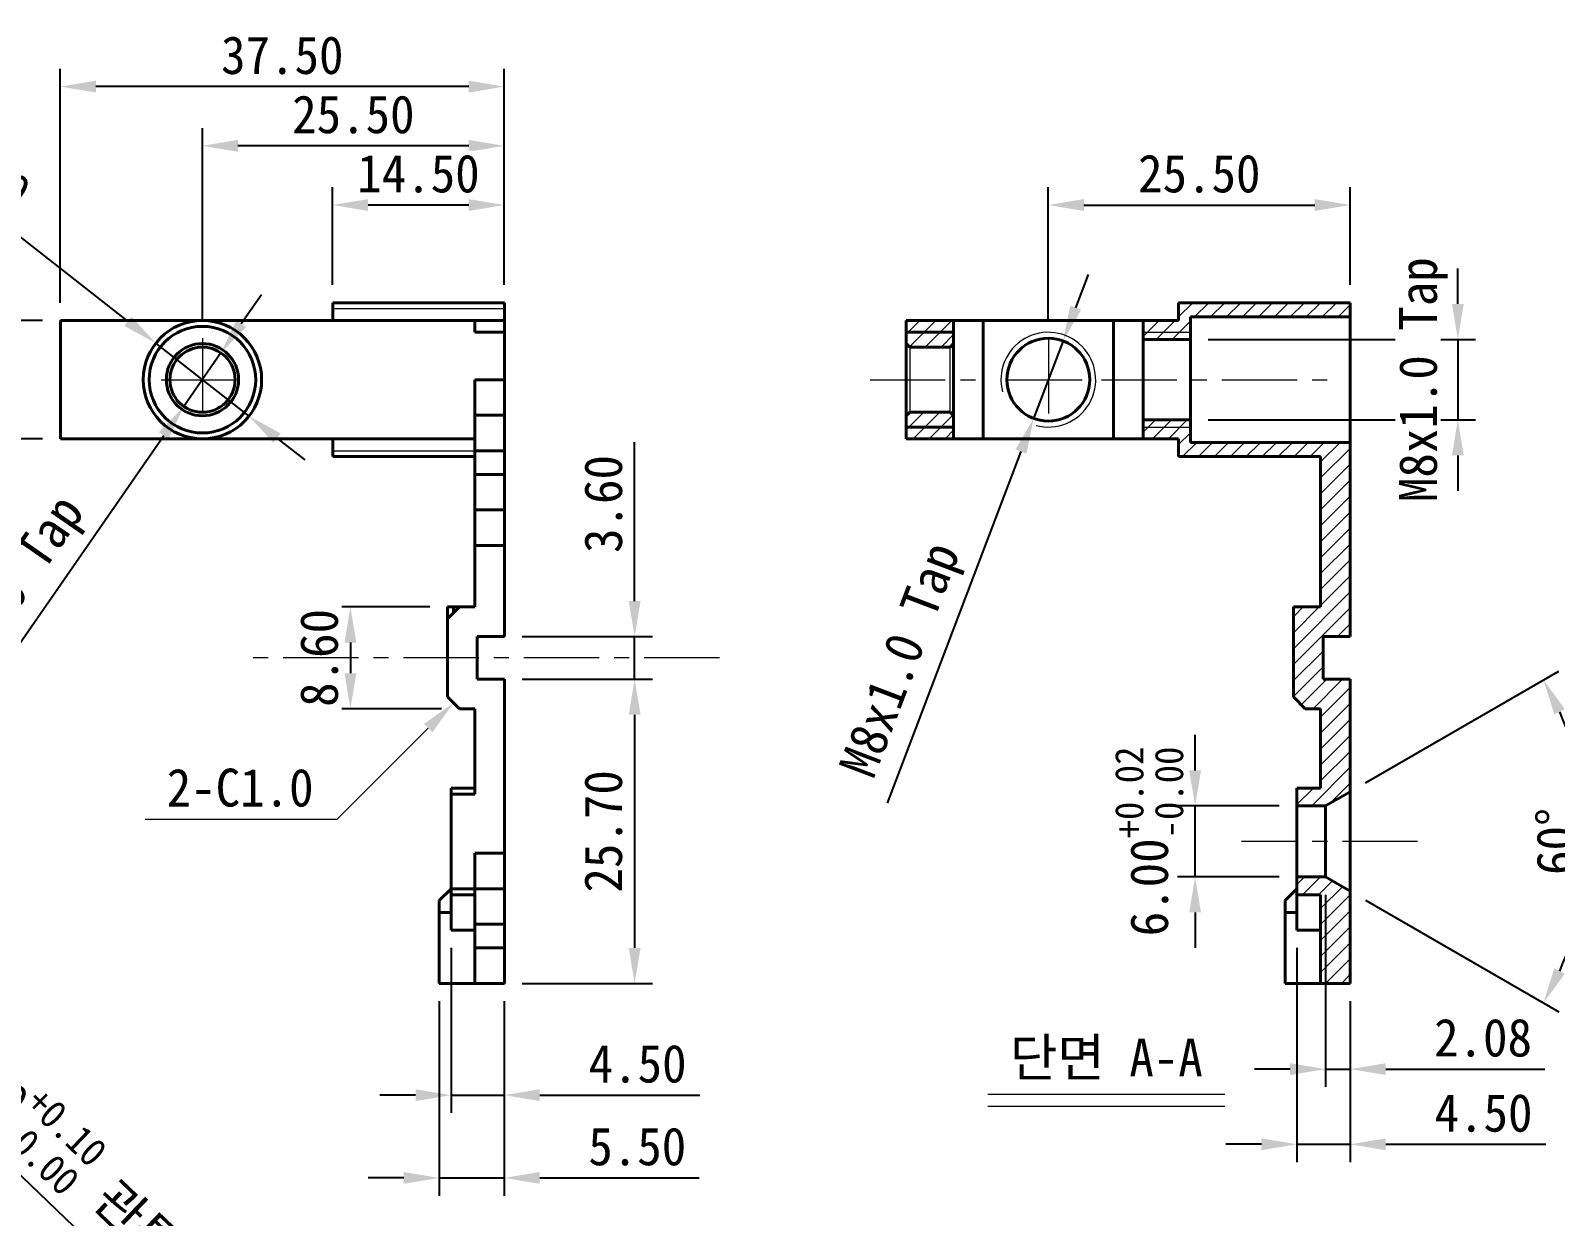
# Model space of a CAD drawing. Header units: millimetres. Extents: x 20 to 420, y 20 to 297.
# Drawn here: x 143.2 to 272, y 94 to 194.2 of the extents above; entities that cross this region are included whole.
import ezdxf

# ---------------------------------------------------------------- set-up
doc = ezdxf.new("R2010")
doc.units = ezdxf.units.MM
doc.linetypes.add('CENTERX2', pattern=[20.32, 12.7, -2.54, 2.54, -2.54])
for name, color, linetype, lineweight in [('CENTER', 1, 'CENTERX2', 9), ('DIM', 2, 'Continuous', 9), ('HATCH', 5, 'Continuous', 13), ('HIDDEN', 252, 'Continuous', 13), ('OUTLINE', 3, 'Continuous', 40)]:
    doc.layers.add(name, color=color, linetype=linetype, lineweight=lineweight)
doc.styles.get("Standard").update_dxf_attribs({"font": '', "height": 3.2})
doc.styles.get('Standard').set_extended_font_data('GulimChe')
doc.dimstyles.new('척도 1배 - (x.xx)', dxfattribs={"dimtxt": 3.2, "dimasz": 3, "dimexe": 1.5, "dimexo": 1.5, "dimgap": 1, "dimtad": 1, "dimzin": 0, "dimdsep": 46, "dimtxsty": 'Standard', "dimcen": 0, "dimclrd": 2, "dimclre": 2, "dimclrt": 2, "dimadec": 0, "dimazin": 0, "dimtfac": 0.75, "dimtmove": 0, "dimatfit": 0, "dimfxl": 1, "dimtfill": 1, "dimtolj": 1, "dimtzin": 0, "dimarcsym": 0})
pattern_1 = [(45, (-1.2036, -48.5433), (-0.6735192, 0.6735192), [])]

# ---------------------------------------------------------------- blocks, each defined once
blk = doc.blocks.new('*D6')
at = {"layer": 'Defpoints', "color": 0, "ltscale": 0.5, "transparency": 16777216}
for p in [(120.2, 118.7), (122.37, 116.62)]:
    blk.add_point(p, dxfattribs=at)
at = {"layer": 'DIM', "color": 2, "lineweight": -2, "ltscale": 0.5, "transparency": 16777216}
for p, q in [((118.03, 120.77), (115.87, 122.85)), ((120.2, 118.7), (122.37, 116.62)), ((124.53, 114.55), (156.25, 84.18))]:
    blk.add_line(p, q, dxfattribs=at)
at = {"layer": 'DIM', "color": 2, "ltscale": 0.5, "transparency": 16777216}
for points in [[(118.38, 121.13), (117.69, 120.41), (120.2, 118.7)], [(124.88, 114.91), (124.19, 114.19), (122.37, 116.62)]]:
    blk.add_solid(points, dxfattribs=at)
at = {"layer": 'DIM', "color": 2, "ltscale": 0.5, "transparency": 16777216, "insert": (144.23, 101.18), "char_height": 3.2, "attachment_point": 5, "rotation": 316.2401, "bg_fill": 3, "box_fill_scale": 1.1, "bg_fill_color": 256, "bg_fill_true_color": 13158600, "bg_fill_transparency": 0}
blk.add_mtext('\\A1;4-∅3.00{\\H2.400000;\\S+0.10^ -0.00;} 관통홀', dxfattribs=at)
blk = doc.blocks.new('*D7')
at = {"layer": 'Defpoints', "color": 0, "ltscale": 0.5, "transparency": 16777216}
for p in [(157.74, 184.41), (183.24, 171.16), (157.74, 168.16)]:
    blk.add_point(p, dxfattribs=at)
at = {"layer": 'DIM', "color": 2, "lineweight": -2, "ltscale": 0.5, "transparency": 16777216}
for p, q in [((157.74, 169.66), (157.74, 185.91)), ((183.24, 172.66), (183.24, 185.91)), ((180.24, 184.41), (160.74, 184.41))]:
    blk.add_line(p, q, dxfattribs=at)
at = {"layer": 'DIM', "color": 2, "ltscale": 0.5, "transparency": 16777216}
for points in [[(160.74, 184.91), (160.74, 183.91), (157.74, 184.41)], [(180.24, 184.91), (180.24, 183.91), (183.24, 184.41)]]:
    blk.add_solid(points, dxfattribs=at)
at = {"layer": 'DIM', "color": 2, "ltscale": 0.5, "transparency": 16777216, "insert": (170.49, 187.05), "char_height": 3.2, "attachment_point": 5, "bg_fill": 3, "box_fill_scale": 1.1, "bg_fill_color": 256, "bg_fill_true_color": 13158600, "bg_fill_transparency": 0}
blk.add_mtext('\\A1;25.50', dxfattribs=at)
blk = doc.blocks.new('*D8')
at = {"layer": 'Defpoints', "color": 0, "ltscale": 0.5, "transparency": 16777216}
for p in [(254.69, 179.41), (254.69, 171.16), (229.19, 168.16)]:
    blk.add_point(p, dxfattribs=at)
at = {"layer": 'DIM', "color": 2, "lineweight": -2, "ltscale": 0.5, "transparency": 16777216}
for p, q in [((229.19, 169.66), (229.19, 180.91)), ((254.69, 172.66), (254.69, 180.91)), ((232.19, 179.41), (251.69, 179.41))]:
    blk.add_line(p, q, dxfattribs=at)
at = {"layer": 'DIM', "color": 2, "ltscale": 0.5, "transparency": 16777216}
for points in [[(232.19, 179.91), (232.19, 178.91), (229.19, 179.41)], [(251.69, 179.91), (251.69, 178.91), (254.69, 179.41)]]:
    blk.add_solid(points, dxfattribs=at)
at = {"layer": 'DIM', "color": 2, "ltscale": 0.5, "transparency": 16777216, "insert": (241.94, 182.05), "char_height": 3.2, "attachment_point": 5, "bg_fill": 3, "box_fill_scale": 1.1, "bg_fill_color": 256, "bg_fill_true_color": 13158600, "bg_fill_transparency": 0}
blk.add_mtext('\\A1;25.50', dxfattribs=at)
blk = doc.blocks.new('*D9')
at = {"layer": 'Defpoints', "color": 0, "ltscale": 0.5, "transparency": 16777216}
for p in [(145.74, 189.41), (183.24, 171.16), (145.74, 169.66)]:
    blk.add_point(p, dxfattribs=at)
at = {"layer": 'DIM', "color": 2, "lineweight": -2, "ltscale": 0.5, "transparency": 16777216}
for p, q in [((145.74, 171.16), (145.74, 190.91)), ((183.24, 172.66), (183.24, 190.91)), ((180.24, 189.41), (148.74, 189.41))]:
    blk.add_line(p, q, dxfattribs=at)
at = {"layer": 'DIM', "color": 2, "ltscale": 0.5, "transparency": 16777216}
for points in [[(148.74, 189.91), (148.74, 188.91), (145.74, 189.41)], [(180.24, 189.91), (180.24, 188.91), (183.24, 189.41)]]:
    blk.add_solid(points, dxfattribs=at)
at = {"layer": 'DIM', "color": 2, "ltscale": 0.5, "transparency": 16777216, "insert": (164.49, 192.05), "char_height": 3.2, "attachment_point": 5, "bg_fill": 3, "box_fill_scale": 1.1, "bg_fill_color": 256, "bg_fill_true_color": 13158600, "bg_fill_transparency": 0}
blk.add_mtext('\\A1;37.50', dxfattribs=at)
blk = doc.blocks.new('*D18')
at = {"layer": 'Defpoints', "color": 0, "ltscale": 0.5, "transparency": 16777216}
for p in [(241.19, 168.06), (241.19, 161.26), (263.78, 161.26)]:
    blk.add_point(p, dxfattribs=at)
at = {"layer": 'DIM', "color": 2, "lineweight": -2, "ltscale": 0.5, "transparency": 16777216}
for p, q in [((263.78, 171.06), (263.78, 174.06)), ((242.69, 168.06), (265.28, 168.06)), ((263.78, 168.06), (263.78, 161.26)), ((242.69, 161.26), (265.28, 161.26)), ((263.78, 158.26), (263.78, 155.26))]:
    blk.add_line(p, q, dxfattribs=at)
at = {"layer": 'DIM', "color": 2, "ltscale": 0.5, "transparency": 16777216}
for points in [[(263.28, 171.06), (264.28, 171.06), (263.78, 168.06)], [(263.28, 158.26), (264.28, 158.26), (263.78, 161.26)]]:
    blk.add_solid(points, dxfattribs=at)
at = {"layer": 'DIM', "color": 2, "ltscale": 0.5, "transparency": 16777216, "insert": (260.87, 164.66), "char_height": 3.2, "attachment_point": 5, "rotation": 90, "bg_fill": 3, "box_fill_scale": 1.1, "bg_fill_color": 256, "bg_fill_true_color": 13158600, "bg_fill_transparency": 0}
blk.add_mtext('\\A1;M8x1.0 Tap', dxfattribs=at)
blk = doc.blocks.new('*D19')
at = {"layer": 'Defpoints', "color": 0, "ltscale": 0.5, "transparency": 16777216}
for p in [(145.74, 169.66), (138.93, 159.66), (145.74, 159.66)]:
    blk.add_point(p, dxfattribs=at)
at = {"layer": 'DIM', "color": 2, "lineweight": -2, "ltscale": 0.5, "transparency": 16777216}
for p, q in [((144.24, 169.66), (137.43, 169.66)), ((138.93, 166.66), (138.93, 162.66)), ((144.24, 159.66), (137.43, 159.66))]:
    blk.add_line(p, q, dxfattribs=at)
at = {"layer": 'DIM', "color": 2, "ltscale": 0.5, "transparency": 16777216}
for points in [[(138.43, 166.66), (139.43, 166.66), (138.93, 169.66)], [(138.43, 162.66), (139.43, 162.66), (138.93, 159.66)]]:
    blk.add_solid(points, dxfattribs=at)
at = {"layer": 'DIM', "color": 2, "ltscale": 0.5, "transparency": 16777216, "insert": (136.28, 164.66), "char_height": 3.2, "attachment_point": 5, "rotation": 90, "bg_fill": 3, "box_fill_scale": 1.1, "bg_fill_color": 256, "bg_fill_true_color": 13158600, "bg_fill_transparency": 0}
blk.add_mtext('\\A1;10.00', dxfattribs=at)
blk = doc.blocks.new('*D20')
at = {"layer": 'Defpoints', "color": 0, "ltscale": 0.5, "transparency": 16777216}
for p in [(168.74, 179.41), (168.74, 171.16), (183.24, 171.16)]:
    blk.add_point(p, dxfattribs=at)
at = {"layer": 'DIM', "color": 2, "lineweight": -2, "ltscale": 0.5, "transparency": 16777216}
for p, q in [((168.74, 172.66), (168.74, 180.91)), ((183.24, 172.66), (183.24, 180.91)), ((180.24, 179.41), (171.74, 179.41))]:
    blk.add_line(p, q, dxfattribs=at)
at = {"layer": 'DIM', "color": 2, "ltscale": 0.5, "transparency": 16777216}
for points in [[(171.74, 179.91), (171.74, 178.91), (168.74, 179.41)], [(180.24, 179.91), (180.24, 178.91), (183.24, 179.41)]]:
    blk.add_solid(points, dxfattribs=at)
at = {"layer": 'DIM', "color": 2, "ltscale": 0.5, "transparency": 16777216, "insert": (175.99, 182.05), "char_height": 3.2, "attachment_point": 5, "bg_fill": 3, "box_fill_scale": 1.1, "bg_fill_color": 256, "bg_fill_true_color": 13158600, "bg_fill_transparency": 0}
blk.add_mtext('\\A1;14.50', dxfattribs=at)
blk = doc.blocks.new('*D31')
at = {"layer": 'Defpoints', "color": 0, "ltscale": 0.5, "transparency": 16777216}
for p in [(159.31, 166.92), (156.18, 162.4)]:
    blk.add_point(p, dxfattribs=at)
at = {"layer": 'DIM', "color": 2, "lineweight": -2, "ltscale": 0.5, "transparency": 16777216}
for p, q in [((161.02, 169.39), (162.73, 171.85)), ((159.31, 166.92), (156.18, 162.4)), ((154.47, 159.93), (136.79, 134.4))]:
    blk.add_line(p, q, dxfattribs=at)
at = {"layer": 'DIM', "color": 2, "ltscale": 0.5, "transparency": 16777216}
for points in [[(160.61, 169.67), (161.43, 169.1), (159.31, 166.92)], [(154.06, 160.22), (154.88, 159.65), (156.18, 162.4)]]:
    blk.add_solid(points, dxfattribs=at)
at = {"layer": 'DIM', "color": 2, "ltscale": 0.5, "transparency": 16777216, "insert": (141.06, 145.68), "char_height": 3.2, "attachment_point": 5, "rotation": 55.2984, "bg_fill": 3, "box_fill_scale": 1.1, "bg_fill_color": 256, "bg_fill_true_color": 13158600, "bg_fill_transparency": 0}
blk.add_mtext('\\A1;M6x0.5 Tap', dxfattribs=at)
blk = doc.blocks.new('*D32')
at = {"layer": 'Defpoints', "color": 0, "ltscale": 0.5, "transparency": 16777216}
for p in [(230.44, 167.93), (227.95, 161.39)]:
    blk.add_point(p, dxfattribs=at)
at = {"layer": 'DIM', "color": 2, "lineweight": -2, "ltscale": 0.5, "transparency": 16777216}
for p, q in [((231.51, 170.73), (232.57, 173.54)), ((230.44, 167.93), (227.95, 161.39)), ((226.88, 158.59), (215.58, 128.9))]:
    blk.add_line(p, q, dxfattribs=at)
at = {"layer": 'DIM', "color": 2, "ltscale": 0.5, "transparency": 16777216}
for points in [[(231.04, 170.91), (231.97, 170.56), (230.44, 167.93)], [(226.41, 158.76), (227.35, 158.41), (227.95, 161.39)]]:
    blk.add_solid(points, dxfattribs=at)
at = {"layer": 'DIM', "color": 2, "ltscale": 0.5, "transparency": 16777216, "insert": (217.02, 140.88), "char_height": 3.2, "attachment_point": 5, "rotation": 69.1541, "bg_fill": 3, "box_fill_scale": 1.1, "bg_fill_color": 256, "bg_fill_true_color": 13158600, "bg_fill_transparency": 0}
blk.add_mtext('\\A1;M8x1.0 Tap', dxfattribs=at)
blk = doc.blocks.new('*D33')
at = {"layer": 'Defpoints', "color": 0, "ltscale": 0.5, "transparency": 16777216}
for p in [(153.81, 167.74), (161.68, 161.58)]:
    blk.add_point(p, dxfattribs=at)
at = {"layer": 'DIM', "color": 2, "lineweight": -2, "ltscale": 0.5, "transparency": 16777216}
for p, q in [((151.45, 169.59), (129.1, 187.1)), ((161.68, 161.58), (153.81, 167.74)), ((164.04, 159.73), (166.4, 157.88))]:
    blk.add_line(p, q, dxfattribs=at)
at = {"layer": 'DIM', "color": 2, "ltscale": 0.5, "transparency": 16777216}
for points in [[(151.75, 169.99), (151.14, 169.2), (153.81, 167.74)], [(164.35, 160.12), (163.73, 159.33), (161.68, 161.58)]]:
    blk.add_solid(points, dxfattribs=at)
at = {"layer": 'DIM', "color": 2, "ltscale": 0.5, "transparency": 16777216, "insert": (136.88, 184.36), "char_height": 3.2, "attachment_point": 5, "rotation": 321.9269, "bg_fill": 3, "box_fill_scale": 1.1, "bg_fill_color": 256, "bg_fill_true_color": 13158600, "bg_fill_transparency": 0}
blk.add_mtext('\\A1;∅10.00', dxfattribs=at)
blk = doc.blocks.new('*D34')
at = {"layer": 'Defpoints', "color": 0, "ltscale": 0.5, "transparency": 16777216}
for p in [(241.59, 128.66), (250.19, 128.66), (250.19, 122.66)]:
    blk.add_point(p, dxfattribs=at)
at = {"layer": 'DIM', "color": 2, "lineweight": -2, "ltscale": 0.5, "transparency": 16777216}
for p, q in [((241.59, 131.66), (241.59, 134.66)), ((248.69, 128.66), (240.09, 128.66)), ((241.59, 122.66), (241.59, 128.66)), ((248.69, 122.66), (240.09, 122.66)), ((241.59, 119.66), (241.59, 116.66))]:
    blk.add_line(p, q, dxfattribs=at)
at = {"layer": 'DIM', "color": 2, "ltscale": 0.5, "transparency": 16777216}
for points in [[(241.09, 131.66), (242.09, 131.66), (241.59, 128.66)], [(241.09, 119.66), (242.09, 119.66), (241.59, 122.66)]]:
    blk.add_solid(points, dxfattribs=at)
at = {"layer": 'DIM', "color": 2, "ltscale": 0.5, "transparency": 16777216, "insert": (237.7, 125.66), "char_height": 3.2, "attachment_point": 5, "rotation": 90, "bg_fill": 3, "box_fill_scale": 1.1, "bg_fill_color": 256, "bg_fill_true_color": 13158600, "bg_fill_transparency": 0}
blk.add_mtext('\\A1;6.00{\\H2.400000;\\S+0.02^ -0.00;}', dxfattribs=at)
blk = doc.blocks.new('*D35')
at = {"layer": 'Defpoints', "color": 0, "ltscale": 0.5, "transparency": 16777216}
for p in [(254.69, 129.86), (252.61, 128.66), (252.61, 122.66), (254.69, 121.46), (274.26, 120.93)]:
    blk.add_point(p, dxfattribs=at)
at = {"layer": 'DIM', "color": 2, "lineweight": -2, "ltscale": 0.5, "transparency": 16777216}
for p, q in [((255.99, 130.61), (272.32, 140.04)), ((255.99, 120.71), (272.32, 111.28))]:
    blk.add_line(p, q, dxfattribs=at)
blk.add_arc((247.42, 125.66), 27.26, 336.3098, 23.6902, dxfattribs=at)
at = {"layer": 'DIM', "color": 2, "ltscale": 0.5, "transparency": 16777216}
for points in [[(271.93, 136.39), (272.82, 136.84), (271.02, 139.29)], [(272.82, 114.48), (271.93, 114.94), (271.02, 112.03)]]:
    blk.add_solid(points, dxfattribs=at)
at = {"layer": 'DIM', "color": 2, "ltscale": 0.5, "transparency": 16777216, "insert": (272.04, 125.66), "char_height": 3.2, "attachment_point": 5, "rotation": 90, "bg_fill": 3, "box_fill_scale": 1.1, "bg_fill_color": 256, "bg_fill_true_color": 13158600, "bg_fill_transparency": 0}
blk.add_mtext('\\A1;60°', dxfattribs=at)
blk = doc.blocks.new('*D36')
at = {"layer": 'Defpoints', "color": 0, "ltscale": 0.5, "transparency": 16777216}
for p in [(252.61, 122.66), (254.69, 113.66), (254.69, 106.43)]:
    blk.add_point(p, dxfattribs=at)
at = {"layer": 'DIM', "color": 2, "lineweight": -2, "ltscale": 0.5, "transparency": 16777216}
for p, q in [((252.61, 121.16), (252.61, 104.93)), ((254.69, 112.16), (254.69, 104.93)), ((249.61, 106.43), (246.61, 106.43)), ((252.61, 106.43), (254.69, 106.43)), ((257.69, 106.43), (271.14, 106.43))]:
    blk.add_line(p, q, dxfattribs=at)
at = {"layer": 'DIM', "color": 2, "ltscale": 0.5, "transparency": 16777216}
for points in [[(249.61, 106.93), (249.61, 105.93), (252.61, 106.43)], [(257.69, 106.93), (257.69, 105.93), (254.69, 106.43)]]:
    blk.add_solid(points, dxfattribs=at)
at = {"layer": 'DIM', "color": 2, "ltscale": 0.5, "transparency": 16777216, "insert": (265.91, 109.07), "char_height": 3.2, "attachment_point": 5, "bg_fill": 3, "box_fill_scale": 1.1, "bg_fill_color": 256, "bg_fill_true_color": 13158600, "bg_fill_transparency": 0}
blk.add_mtext('\\A1;2.08', dxfattribs=at)
blk = doc.blocks.new('*D37')
at = {"layer": 'Defpoints', "color": 0, "ltscale": 0.5, "transparency": 16777216}
for p in [(250.19, 118.16), (254.69, 113.66), (254.69, 100.08)]:
    blk.add_point(p, dxfattribs=at)
at = {"layer": 'DIM', "color": 2, "lineweight": -2, "ltscale": 0.5, "transparency": 16777216}
for p, q in [((250.19, 116.66), (250.19, 98.58)), ((254.69, 112.16), (254.69, 98.58)), ((247.19, 100.08), (244.19, 100.08)), ((250.19, 100.08), (254.69, 100.08)), ((257.69, 100.08), (271.21, 100.08))]:
    blk.add_line(p, q, dxfattribs=at)
at = {"layer": 'DIM', "color": 2, "ltscale": 0.5, "transparency": 16777216}
for points in [[(247.19, 100.58), (247.19, 99.58), (250.19, 100.08)], [(257.69, 100.58), (257.69, 99.58), (254.69, 100.08)]]:
    blk.add_solid(points, dxfattribs=at)
at = {"layer": 'DIM', "color": 2, "ltscale": 0.5, "transparency": 16777216, "insert": (265.95, 102.72), "char_height": 3.2, "attachment_point": 5, "bg_fill": 3, "box_fill_scale": 1.1, "bg_fill_color": 256, "bg_fill_true_color": 13158600, "bg_fill_transparency": 0}
blk.add_mtext('\\A1;4.50', dxfattribs=at)
blk = doc.blocks.new('*D38')
at = {"layer": 'Defpoints', "color": 0, "ltscale": 0.5, "transparency": 16777216}
for p in [(183.24, 142.96), (194.25, 142.96), (183.24, 139.36)]:
    blk.add_point(p, dxfattribs=at)
at = {"layer": 'DIM', "color": 2, "lineweight": -2, "ltscale": 0.5, "transparency": 16777216}
for p, q in [((194.25, 145.96), (194.25, 159.37)), ((184.74, 142.96), (195.75, 142.96)), ((194.25, 139.36), (194.25, 142.96)), ((184.74, 139.36), (195.75, 139.36)), ((194.25, 136.36), (194.25, 133.36))]:
    blk.add_line(p, q, dxfattribs=at)
at = {"layer": 'DIM', "color": 2, "ltscale": 0.5, "transparency": 16777216}
for points in [[(193.75, 145.96), (194.75, 145.96), (194.25, 142.96)], [(193.75, 136.36), (194.75, 136.36), (194.25, 139.36)]]:
    blk.add_solid(points, dxfattribs=at)
at = {"layer": 'DIM', "color": 2, "ltscale": 0.5, "transparency": 16777216, "insert": (191.61, 154.16), "char_height": 3.2, "attachment_point": 5, "rotation": 90, "bg_fill": 3, "box_fill_scale": 1.1, "bg_fill_color": 256, "bg_fill_true_color": 13158600, "bg_fill_transparency": 0}
blk.add_mtext('\\A1;3.60', dxfattribs=at)
blk = doc.blocks.new('*D39')
at = {"layer": 'Defpoints', "color": 0, "ltscale": 0.5, "transparency": 16777216}
for p in [(183.24, 139.36), (183.24, 113.66), (194.25, 113.66)]:
    blk.add_point(p, dxfattribs=at)
at = {"layer": 'DIM', "color": 2, "lineweight": -2, "ltscale": 0.5, "transparency": 16777216}
for p, q in [((184.74, 139.36), (195.75, 139.36)), ((194.25, 136.36), (194.25, 116.66)), ((184.74, 113.66), (195.75, 113.66))]:
    blk.add_line(p, q, dxfattribs=at)
at = {"layer": 'DIM', "color": 2, "ltscale": 0.5, "transparency": 16777216}
for points in [[(193.75, 136.36), (194.75, 136.36), (194.25, 139.36)], [(193.75, 116.66), (194.75, 116.66), (194.25, 113.66)]]:
    blk.add_solid(points, dxfattribs=at)
at = {"layer": 'DIM', "color": 2, "ltscale": 0.5, "transparency": 16777216, "insert": (191.61, 126.51), "char_height": 3.2, "attachment_point": 5, "rotation": 90, "bg_fill": 3, "box_fill_scale": 1.1, "bg_fill_color": 256, "bg_fill_true_color": 13158600, "bg_fill_transparency": 0}
blk.add_mtext('\\A1;25.70', dxfattribs=at)
blk = doc.blocks.new('*D40')
at = {"layer": 'Defpoints', "color": 0, "ltscale": 0.5, "transparency": 16777216}
for p in [(178.44, 145.46), (170.24, 136.86), (179.44, 136.86)]:
    blk.add_point(p, dxfattribs=at)
at = {"layer": 'DIM', "color": 2, "lineweight": -2, "ltscale": 0.5, "transparency": 16777216}
for p, q in [((176.94, 145.46), (168.74, 145.46)), ((170.24, 142.46), (170.24, 139.86)), ((177.94, 136.86), (168.74, 136.86))]:
    blk.add_line(p, q, dxfattribs=at)
at = {"layer": 'DIM', "color": 2, "ltscale": 0.5, "transparency": 16777216}
for points in [[(169.74, 142.46), (170.74, 142.46), (170.24, 145.46)], [(169.74, 139.86), (170.74, 139.86), (170.24, 136.86)]]:
    blk.add_solid(points, dxfattribs=at)
at = {"layer": 'DIM', "color": 2, "ltscale": 0.5, "transparency": 16777216, "insert": (167.61, 141.16), "char_height": 3.2, "attachment_point": 5, "rotation": 90, "bg_fill": 3, "box_fill_scale": 1.1, "bg_fill_color": 256, "bg_fill_true_color": 13158600, "bg_fill_transparency": 0}
blk.add_mtext('\\A1;8.60', dxfattribs=at)
blk = doc.blocks.new('*D42')
at = {"layer": 'Defpoints', "color": 0, "ltscale": 0.5, "transparency": 16777216}
for p in [(178.74, 118.16), (183.24, 113.66), (183.24, 104.23)]:
    blk.add_point(p, dxfattribs=at)
at = {"layer": 'DIM', "color": 2, "lineweight": -2, "ltscale": 0.5, "transparency": 16777216}
for p, q in [((178.74, 116.66), (178.74, 102.73)), ((183.24, 112.16), (183.24, 102.73)), ((175.74, 104.23), (172.74, 104.23)), ((178.74, 104.23), (183.24, 104.23)), ((186.24, 104.23), (199.76, 104.23))]:
    blk.add_line(p, q, dxfattribs=at)
at = {"layer": 'DIM', "color": 2, "ltscale": 0.5, "transparency": 16777216}
for points in [[(175.74, 104.73), (175.74, 103.73), (178.74, 104.23)], [(186.24, 104.73), (186.24, 103.73), (183.24, 104.23)]]:
    blk.add_solid(points, dxfattribs=at)
at = {"layer": 'DIM', "color": 2, "ltscale": 0.5, "transparency": 16777216, "insert": (194.5, 106.87), "char_height": 3.2, "attachment_point": 5, "bg_fill": 3, "box_fill_scale": 1.1, "bg_fill_color": 256, "bg_fill_true_color": 13158600, "bg_fill_transparency": 0}
blk.add_mtext('\\A1;4.50', dxfattribs=at)
blk = doc.blocks.new('*D43')
at = {"layer": 'Defpoints', "color": 0, "ltscale": 0.5, "transparency": 16777216}
for p in [(177.74, 113.66), (183.24, 113.66), (183.24, 97.24)]:
    blk.add_point(p, dxfattribs=at)
at = {"layer": 'DIM', "color": 2, "lineweight": -2, "ltscale": 0.5, "transparency": 16777216}
for p, q in [((177.74, 112.16), (177.74, 95.74)), ((183.24, 112.16), (183.24, 95.74)), ((174.74, 97.24), (171.74, 97.24)), ((177.74, 97.24), (183.24, 97.24)), ((186.24, 97.24), (199.69, 97.24))]:
    blk.add_line(p, q, dxfattribs=at)
at = {"layer": 'DIM', "color": 2, "ltscale": 0.5, "transparency": 16777216}
for points in [[(174.74, 97.74), (174.74, 96.74), (177.74, 97.24)], [(186.24, 97.74), (186.24, 96.74), (183.24, 97.24)]]:
    blk.add_solid(points, dxfattribs=at)
at = {"layer": 'DIM', "color": 2, "ltscale": 0.5, "transparency": 16777216, "insert": (194.47, 99.88), "char_height": 3.2, "attachment_point": 5, "bg_fill": 3, "box_fill_scale": 1.1, "bg_fill_color": 256, "bg_fill_true_color": 13158600, "bg_fill_transparency": 0}
blk.add_mtext('\\A1;5.50', dxfattribs=at)

msp = doc.modelspace()

# ---------------------------------------------------------------- hatches: boundary and pattern name
at = {"layer": 'HATCH'}
h = msp.add_hatch(dxfattribs=at)
h.set_pattern_fill('ANSI31', color=256, scale=0.3, style=0)
h.set_pattern_definition(pattern_1)
h.paths.add_polyline_path([(240.193, 171.16), (240.193, 169.66), (237.193, 169.66), (237.193, 168.06), (241.193, 168.06), (241.193, 169.96), (254.693, 169.96), (254.693, 171.16)], flags=0)
h = msp.add_hatch(dxfattribs=at)
h.set_pattern_fill('ANSI31', color=256, scale=0.3, style=0)
h.set_pattern_definition(pattern_1)
h.paths.add_polyline_path([(217.193, 169.66), (217.193, 167.71), (217.493, 167.41), (220.893, 167.41), (221.193, 167.71), (221.193, 169.66)], flags=0)
h = msp.add_hatch(dxfattribs=at)
h.set_pattern_fill('ANSI31', color=256, scale=0.3, style=0)
h.set_pattern_definition(pattern_1)
h.paths.add_polyline_path([(217.193, 161.61), (217.193, 159.66), (221.193, 159.66), (221.193, 161.61), (220.893, 161.91), (217.493, 161.91)], flags=0)
h = msp.add_hatch(dxfattribs=at)
h.set_pattern_fill('ANSI31', color=256, scale=0.3, style=0)
h.set_pattern_definition(pattern_1)
h.paths.add_polyline_path([(249.893, 145.46), (249.893, 137.86), (250.893, 136.86), (252.193, 136.86), (252.193, 130.16), (250.193, 130.16), (250.193, 128.66), (252.614, 128.66), (254.693, 129.86), (254.693, 139.36), (252.393, 139.36), (252.393, 142.96), (254.693, 142.96), (254.693, 159.36), (241.193, 159.36), (241.193, 161.26), (237.193, 161.26), (237.193, 159.66), (240.193, 159.66), (240.193, 158.16), (252.193, 158.16), (252.193, 145.46)], flags=0)
h = msp.add_hatch(dxfattribs=at)
h.set_pattern_fill('ANSI31', color=256, scale=0.3, style=0)
h.set_pattern_definition(pattern_1)
h.paths.add_polyline_path([(252.193, 121.16), (252.193, 113.66), (254.693, 113.66), (254.693, 121.46), (252.614, 122.66), (250.193, 122.66), (250.193, 121.16)], flags=0)

# ---------------------------------------------------------------- linework, layer by layer
at = {"layer": 'CENTER', "ltscale": 0.5}
for p, q in [((157.744, 168.16), (157.744, 161.16)), ((229.193, 168.16), (229.193, 161.16)), ((154.244, 164.66), (161.244, 164.66)), ((214.139, 164.66), (223.164, 164.66)), ((225.693, 164.66), (232.693, 164.66)), ((233.693, 164.66), (252.813, 164.66)), ((260.377, 125.66), (245.507, 125.66))]:
    msp.add_line(p, q, dxfattribs=at)
at = {"layer": 'DIM', "color": 2, "ltscale": 0.5}
for p, q in [((169.126, 127.542), (176.823, 135.239)), ((152.909, 127.542), (169.126, 127.542)), ((224.084, 104.31), (244.087, 104.31)), ((224.084, 103.31), (244.087, 103.31))]:
    msp.add_line(p, q, dxfattribs=at)
at = {"layer": 'HIDDEN'}
for p, q in [((168.744, 170.66), (183.244, 170.66)), ((237.193, 168.66), (241.193, 168.66)), ((217.493, 167.41), (217.493, 161.91)), ((220.893, 161.91), (220.893, 167.41)), ((237.193, 160.66), (241.193, 160.66)), ((168.744, 158.66), (180.744, 158.66))]:
    msp.add_line(p, q, dxfattribs=at)
msp.add_arc((229.193, 164.66), 4, 255, 195, dxfattribs=at)
at = {"layer": 'OUTLINE'}
for p, q in [((168.744, 171.16), (183.244, 171.16)), ((168.744, 170.66), (168.744, 171.16)), ((168.744, 169.662), (168.744, 170.66)), ((183.244, 171.16), (183.244, 170.66)), ((183.244, 170.66), (183.244, 169.662)), ((240.193, 171.16), (240.193, 169.66)), ((240.193, 171.16), (254.693, 171.16)), ((254.693, 169.96), (254.693, 171.16)), ((145.744, 159.66), (145.744, 169.66)), ((157.744, 169.66), (145.744, 169.66)), ((180.744, 169.66), (157.744, 169.66)), ((168.744, 169.662), (183.244, 169.662)), ((168.744, 169.66), (168.744, 169.662)), ((180.744, 169.66), (183.244, 169.66)), ((180.744, 169.66), (180.744, 168.66)), ((183.244, 169.662), (183.244, 169.66)), ((183.244, 169.66), (183.244, 168.66)), ((217.193, 167.71), (217.193, 169.66)), ((221.193, 169.66), (217.193, 169.66)), ((221.193, 167.71), (221.193, 169.66)), ((221.193, 169.66), (223.693, 169.66)), ((223.693, 169.66), (223.693, 159.66)), ((223.693, 169.66), (234.693, 169.66)), ((234.693, 169.66), (234.693, 159.66)), ((234.693, 169.66), (237.193, 169.66)), ((237.193, 169.66), (237.193, 168.06)), ((240.193, 169.66), (237.193, 169.66)), ((241.193, 169.96), (254.693, 169.96)), ((241.193, 169.96), (241.193, 168.06)), ((254.693, 159.36), (254.693, 169.96)), ((183.244, 168.66), (180.744, 168.66)), ((183.244, 164.66), (183.244, 168.66)), ((217.193, 168.66), (221.193, 168.66)), ((217.493, 167.41), (217.193, 167.71)), ((217.193, 161.61), (217.193, 167.71)), ((217.493, 168.66), (221.193, 168.66)), ((221.193, 167.71), (220.893, 167.41)), ((221.193, 167.71), (221.193, 161.61)), ((237.193, 168.06), (241.193, 168.06)), ((237.193, 161.26), (237.193, 168.06)), ((241.193, 168.06), (241.193, 161.26)), ((217.493, 167.41), (220.893, 167.41)), ((180.744, 164.66), (183.244, 164.66)), ((180.744, 161.66), (180.744, 164.66)), ((183.244, 164.66), (183.244, 161.66)), ((180.744, 161.66), (183.244, 161.66)), ((180.744, 158.66), (180.744, 161.66)), ((183.244, 161.66), (183.244, 158.66)), ((217.193, 161.61), (217.493, 161.91)), ((217.193, 159.66), (217.193, 161.61)), ((220.893, 161.91), (217.493, 161.91)), ((220.893, 161.91), (221.193, 161.61)), ((221.193, 159.66), (221.193, 161.61)), ((237.193, 161.26), (237.193, 159.66)), ((241.193, 161.26), (237.193, 161.26)), ((241.193, 161.26), (241.193, 159.36)), ((217.193, 160.66), (221.193, 160.66)), ((217.493, 160.66), (221.193, 160.66)), ((145.744, 159.66), (157.744, 159.66)), ((157.744, 159.66), (180.744, 159.66)), ((168.744, 159.657), (168.744, 159.66)), ((168.744, 158.66), (168.744, 159.657)), ((168.744, 159.657), (180.744, 159.657)), ((168.744, 158.16), (168.744, 158.66)), ((183.244, 158.66), (180.744, 158.66)), ((180.744, 156.66), (180.744, 158.66)), ((183.244, 156.66), (183.244, 158.66)), ((217.193, 159.66), (221.193, 159.66)), ((221.193, 159.66), (223.693, 159.66)), ((223.693, 159.66), (234.693, 159.66)), ((234.693, 159.66), (237.193, 159.66)), ((237.193, 159.66), (240.193, 159.66)), ((240.193, 159.66), (240.193, 158.16)), ((254.693, 159.36), (241.193, 159.36)), ((254.693, 142.96), (254.693, 159.36)), ((168.744, 158.16), (180.744, 158.16)), ((252.193, 158.16), (240.193, 158.16)), ((252.193, 145.46), (252.193, 158.16)), ((180.744, 156.66), (183.244, 156.66)), ((180.744, 153.66), (180.744, 156.66)), ((183.244, 156.66), (183.244, 153.66)), ((183.244, 153.66), (180.744, 153.66)), ((180.744, 150.66), (180.744, 153.66)), ((183.244, 153.66), (183.244, 150.66)), ((183.244, 150.66), (180.744, 150.66)), ((180.744, 145.46), (180.744, 150.66)), ((183.244, 142.96), (183.244, 150.66)), ((179.444, 145.46), (178.444, 144.46)), ((178.444, 144.46), (178.444, 145.46)), ((178.444, 137.86), (178.444, 144.46)), ((178.944, 145.46), (178.944, 144.96)), ((178.944, 145.46), (179.444, 145.46)), ((179.444, 145.46), (180.744, 145.46)), ((252.193, 145.46), (249.893, 145.46)), ((249.893, 137.86), (249.893, 145.46)), ((180.944, 142.96), (183.244, 142.96)), ((180.944, 142.96), (180.944, 139.36)), ((252.393, 142.96), (254.693, 142.96)), ((252.393, 139.36), (252.393, 142.96)), ((180.944, 139.36), (183.244, 139.36)), ((183.244, 124.66), (183.244, 139.36)), ((254.693, 139.36), (252.393, 139.36)), ((254.693, 129.86), (254.693, 139.36)), ((178.444, 137.86), (179.444, 136.86)), ((250.893, 136.86), (249.893, 137.86)), ((179.444, 136.86), (180.744, 136.86)), ((180.744, 129.66), (180.744, 136.86)), ((250.893, 136.86), (252.193, 136.86)), ((252.193, 130.16), (252.193, 136.86)), ((178.744, 130.16), (180.744, 130.16)), ((178.744, 129.66), (178.744, 130.16)), ((250.193, 128.66), (250.193, 130.16)), ((252.193, 130.16), (250.193, 130.16)), ((178.744, 121.66), (178.744, 129.66)), ((180.744, 129.66), (178.744, 129.66)), ((252.614, 128.66), (254.693, 129.86)), ((254.693, 121.46), (254.693, 129.86)), ((250.193, 128.66), (252.614, 128.66)), ((250.193, 128.66), (250.193, 122.66)), ((252.614, 122.66), (252.614, 128.66)), ((180.744, 124.66), (183.244, 124.66)), ((180.744, 121.66), (180.744, 124.66)), ((183.244, 124.66), (183.244, 121.66)), ((250.193, 121.16), (250.193, 122.66)), ((252.614, 122.66), (250.193, 122.66)), ((254.693, 121.46), (252.614, 122.66)), ((178.744, 121.66), (177.744, 120.66)), ((178.744, 121.66), (180.744, 121.66)), ((178.744, 121.16), (178.744, 121.66)), ((180.744, 121.16), (178.744, 121.16)), ((178.744, 118.16), (178.744, 121.16)), ((180.744, 121.66), (183.244, 121.66)), ((180.744, 118.66), (180.744, 121.66)), ((183.244, 121.66), (183.244, 118.66)), ((250.193, 121.66), (249.193, 120.66)), ((250.193, 121.16), (252.193, 121.16)), ((250.193, 118.16), (250.193, 121.16)), ((252.193, 113.66), (252.193, 121.16)), ((254.693, 113.66), (254.693, 121.46)), ((177.744, 119.66), (177.744, 120.66)), ((249.193, 119.66), (249.193, 120.66)), ((177.744, 113.66), (177.744, 119.66)), ((178.744, 119.66), (177.744, 119.66)), ((180.744, 116.66), (180.744, 118.66)), ((183.244, 118.66), (180.744, 118.66)), ((183.244, 116.66), (183.244, 118.66)), ((249.193, 113.66), (249.193, 119.66)), ((250.193, 119.66), (249.193, 119.66)), ((180.744, 118.16), (178.744, 118.16)), ((252.193, 118.16), (250.193, 118.16)), ((180.744, 116.66), (183.244, 116.66)), ((180.744, 113.66), (180.744, 116.66)), ((183.244, 116.66), (183.244, 113.66)), ((177.744, 113.66), (180.744, 113.66)), ((183.244, 113.66), (180.744, 113.66)), ((249.193, 113.66), (252.193, 113.66)), ((252.193, 113.66), (254.693, 113.66))]:
    msp.add_line(p, q, dxfattribs=at)
for centre, radius in [((157.744, 164.66), 5), ((157.744, 164.66), 4.5), ((157.744, 164.66), 3.05), ((229.193, 164.66), 3.5), ((157.744, 164.66), 2.75)]:
    msp.add_circle(centre, radius, dxfattribs=at)
msp.add_open_spline([(178.444, 145.46), (178.611, 145.46), (178.778, 145.46), (178.944, 145.46)], degree=3, dxfattribs=at)

# ---------------------------------------------------------------- texts
at = {"layer": 'DIM', "color": 2, "ltscale": 0.5, "insert": (160.926, 130.182), "char_height": 3.2, "attachment_point": 5, "bg_fill": 3, "box_fill_scale": 1.1, "bg_fill_color": 256, "bg_fill_true_color": 13158600, "bg_fill_transparency": 0}
msp.add_mtext('\\A1;2-C1.0', dxfattribs=at)
at = {"layer": 'DIM', "color": 2, "ltscale": 0.5, "insert": (234.086, 107.28), "char_height": 3.2, "attachment_point": 5}
msp.add_mtext('\\A1;단면 A-A', dxfattribs=at)

# ---------------------------------------------------------------- dimensions: what is measured, and where the dimension line sits
at = {"layer": 'DIM', "ltscale": 0.5}
dim = msp.add_diameter_dim_2p(p1=(120.199, 118.698), p2=(122.365, 116.623), text='4-<> 관통홀', dimstyle='척도 1배 - (x.xx)', override={"dimgap": 1, "dimtol": 1, "dimlim": 0, "dimtp": 0.1, "dimtm": 1e-09}, dxfattribs=at)
dim.commit()
dim.dimension.update_dxf_attribs({"geometry": '*D6', "text_midpoint": (141.484, 98.314), "dimtype": 163})

# ---------------------------------------------------------------- next in the draw order: dimensions: what is measured, and where the dimension line sits
for base, p1, p2, picture, middle in [((157.744, 184.41), (183.244, 171.16), (157.744, 168.16), '*D7', (170.494, 187.049)), ((254.693, 179.41), (229.193, 168.16), (254.693, 171.16), '*D8', (241.943, 182.049))]:
    dim = msp.add_linear_dim(base=base, p1=p1, p2=p2, dimstyle='척도 1배 - (x.xx)', dxfattribs=at)
    dim.commit()
    dim.dimension.update_dxf_attribs({"geometry": picture, "text_midpoint": middle})
dim = msp.add_linear_dim(base=(194.246, 142.96), p1=(183.244, 139.36), p2=(183.244, 142.96), angle=90, dimstyle='척도 1배 - (x.xx)', dxfattribs=at)
dim.commit()
dim.dimension.update_dxf_attribs({"geometry": '*D38', "text_midpoint": (191.607, 154.165)})
dim = msp.add_linear_dim(base=(170.244, 136.86), p1=(178.444, 145.46), p2=(179.444, 136.86), angle=90, dimstyle='척도 1배 - (x.xx)', dxfattribs=at)
dim.commit()
dim.dimension.update_dxf_attribs({"geometry": '*D40', "text_midpoint": (170.244, 141.16), "dimtype": 160})
dim = msp.add_linear_dim(base=(241.591, 128.66), p1=(250.193, 122.66), p2=(250.193, 128.66), angle=90, dimstyle='척도 1배 - (x.xx)', override={"dimgap": 1, "dimtol": 1, "dimlim": 0, "dimtp": 0.02, "dimtm": 1e-09}, dxfattribs=at)
dim.commit()
dim.dimension.update_dxf_attribs({"geometry": '*D34', "text_midpoint": (241.591, 125.66), "dimtype": 160})
dim = msp.add_angular_dim_2l(base=(274.259, 120.928), line1=((254.693, 121.46), (252.614, 122.66)), line2=((252.614, 128.66), (254.693, 129.86)), dimstyle='척도 1배 - (x.xx)', dxfattribs=at)
dim.commit()
dim.dimension.update_dxf_attribs({"geometry": '*D35', "text_midpoint": (272.037, 125.66)})

# ---------------------------------------------------------------- next in the draw order: linework, layer by layer
at = {"layer": 'DIM', "color": 2, "ltscale": 0.5}
msp.add_solid([(176.469, 135.593), (177.177, 134.885), (178.944, 137.36)], dxfattribs=at)
at = {"layer": 'HIDDEN', "ltscale": 0.5}
msp.add_arc((157.744, 164.66), 3, 270, 180, dxfattribs=at)

# ---------------------------------------------------------------- next in the draw order: dimensions: what is measured, and where the dimension line sits
at = {"layer": 'DIM', "ltscale": 0.5}
for base, p1, p2, picture, middle in [((145.744, 189.41), (183.244, 171.16), (145.744, 169.66), '*D9', (164.494, 192.051)), ((254.693, 106.435), (252.614, 122.66), (254.693, 113.66), '*D36', (265.914, 109.073))]:
    dim = msp.add_linear_dim(base=base, p1=p1, p2=p2, dimstyle='척도 1배 - (x.xx)', dxfattribs=at)
    dim.commit()
    dim.dimension.update_dxf_attribs({"geometry": picture, "text_midpoint": middle})
dim = msp.add_linear_dim(base=(263.779, 161.26), p1=(241.193, 168.06), p2=(241.193, 161.26), angle=90, text='M8x1.0 Tap', dimstyle='척도 1배 - (x.xx)', dxfattribs=at)
dim.commit()
dim.dimension.update_dxf_attribs({"geometry": '*D18', "text_midpoint": (263.779, 164.66), "dimtype": 160})
dim = msp.add_diameter_dim_2p(p1=(230.438, 167.931), p2=(227.947, 161.389), text='M8x1.0 Tap', dimstyle='척도 1배 - (x.xx)', dxfattribs=at)
dim.commit()
dim.dimension.update_dxf_attribs({"geometry": '*D32', "text_midpoint": (219.743, 139.844), "dimtype": 163})
dim = msp.add_linear_dim(base=(194.246, 113.66), p1=(183.244, 139.36), p2=(183.244, 113.66), angle=90, dimstyle='척도 1배 - (x.xx)', dxfattribs=at)
dim.commit()
dim.dimension.update_dxf_attribs({"geometry": '*D39', "text_midpoint": (191.605, 126.51)})

# ---------------------------------------------------------------- next in the draw order: dimensions: what is measured, and where the dimension line sits
for base, p1, p2, picture, middle in [((168.744, 179.41), (183.244, 171.16), (168.744, 171.16), '*D20', (175.994, 182.053)), ((183.244, 104.227), (178.744, 118.16), (183.244, 113.66), '*D42', (194.502, 106.868)), ((254.693, 100.084), (250.193, 118.16), (254.693, 113.66), '*D37', (265.95, 102.724))]:
    dim = msp.add_linear_dim(base=base, p1=p1, p2=p2, dimstyle='척도 1배 - (x.xx)', dxfattribs=at)
    dim.commit()
    dim.dimension.update_dxf_attribs({"geometry": picture, "text_midpoint": middle})
dim = msp.add_linear_dim(base=(138.926, 159.66), p1=(145.744, 169.66), p2=(145.744, 159.66), angle=90, dimstyle='척도 1배 - (x.xx)', dxfattribs=at)
dim.commit()
dim.dimension.update_dxf_attribs({"geometry": '*D19', "text_midpoint": (138.926, 164.66), "dimtype": 160})

# ---------------------------------------------------------------- next in the draw order: dimensions: what is measured, and where the dimension line sits
dim = msp.add_diameter_dim_2p(p1=(159.31, 166.921), p2=(156.179, 162.399), text='M6x0.5 Tap', dimstyle='척도 1배 - (x.xx)', dxfattribs=at)
dim.commit()
dim.dimension.update_dxf_attribs({"geometry": '*D31', "text_midpoint": (143.451, 144.019), "dimtype": 163})
dim = msp.add_linear_dim(base=(183.244, 97.237), p1=(177.744, 113.66), p2=(183.244, 113.66), dimstyle='척도 1배 - (x.xx)', dxfattribs=at)
dim.commit()
dim.dimension.update_dxf_attribs({"geometry": '*D43', "text_midpoint": (194.468, 99.875)})

# ---------------------------------------------------------------- next in the draw order: linework, layer by layer
at = {"layer": 'CENTER', "ltscale": 0.5}
msp.add_line((201.404, 141.16), (161.185, 141.16), dxfattribs=at)

# ---------------------------------------------------------------- next in the draw order: dimensions: what is measured, and where the dimension line sits
at = {"layer": 'DIM', "ltscale": 0.5}
dim = msp.add_diameter_dim_2p(p1=(161.68, 161.577), p2=(153.808, 167.744), dimstyle='척도 1배 - (x.xx)', dxfattribs=at)
dim.commit()
dim.dimension.update_dxf_attribs({"geometry": '*D33', "text_midpoint": (135.25, 182.281), "dimtype": 163})

doc.saveas('drawing.dxf')
